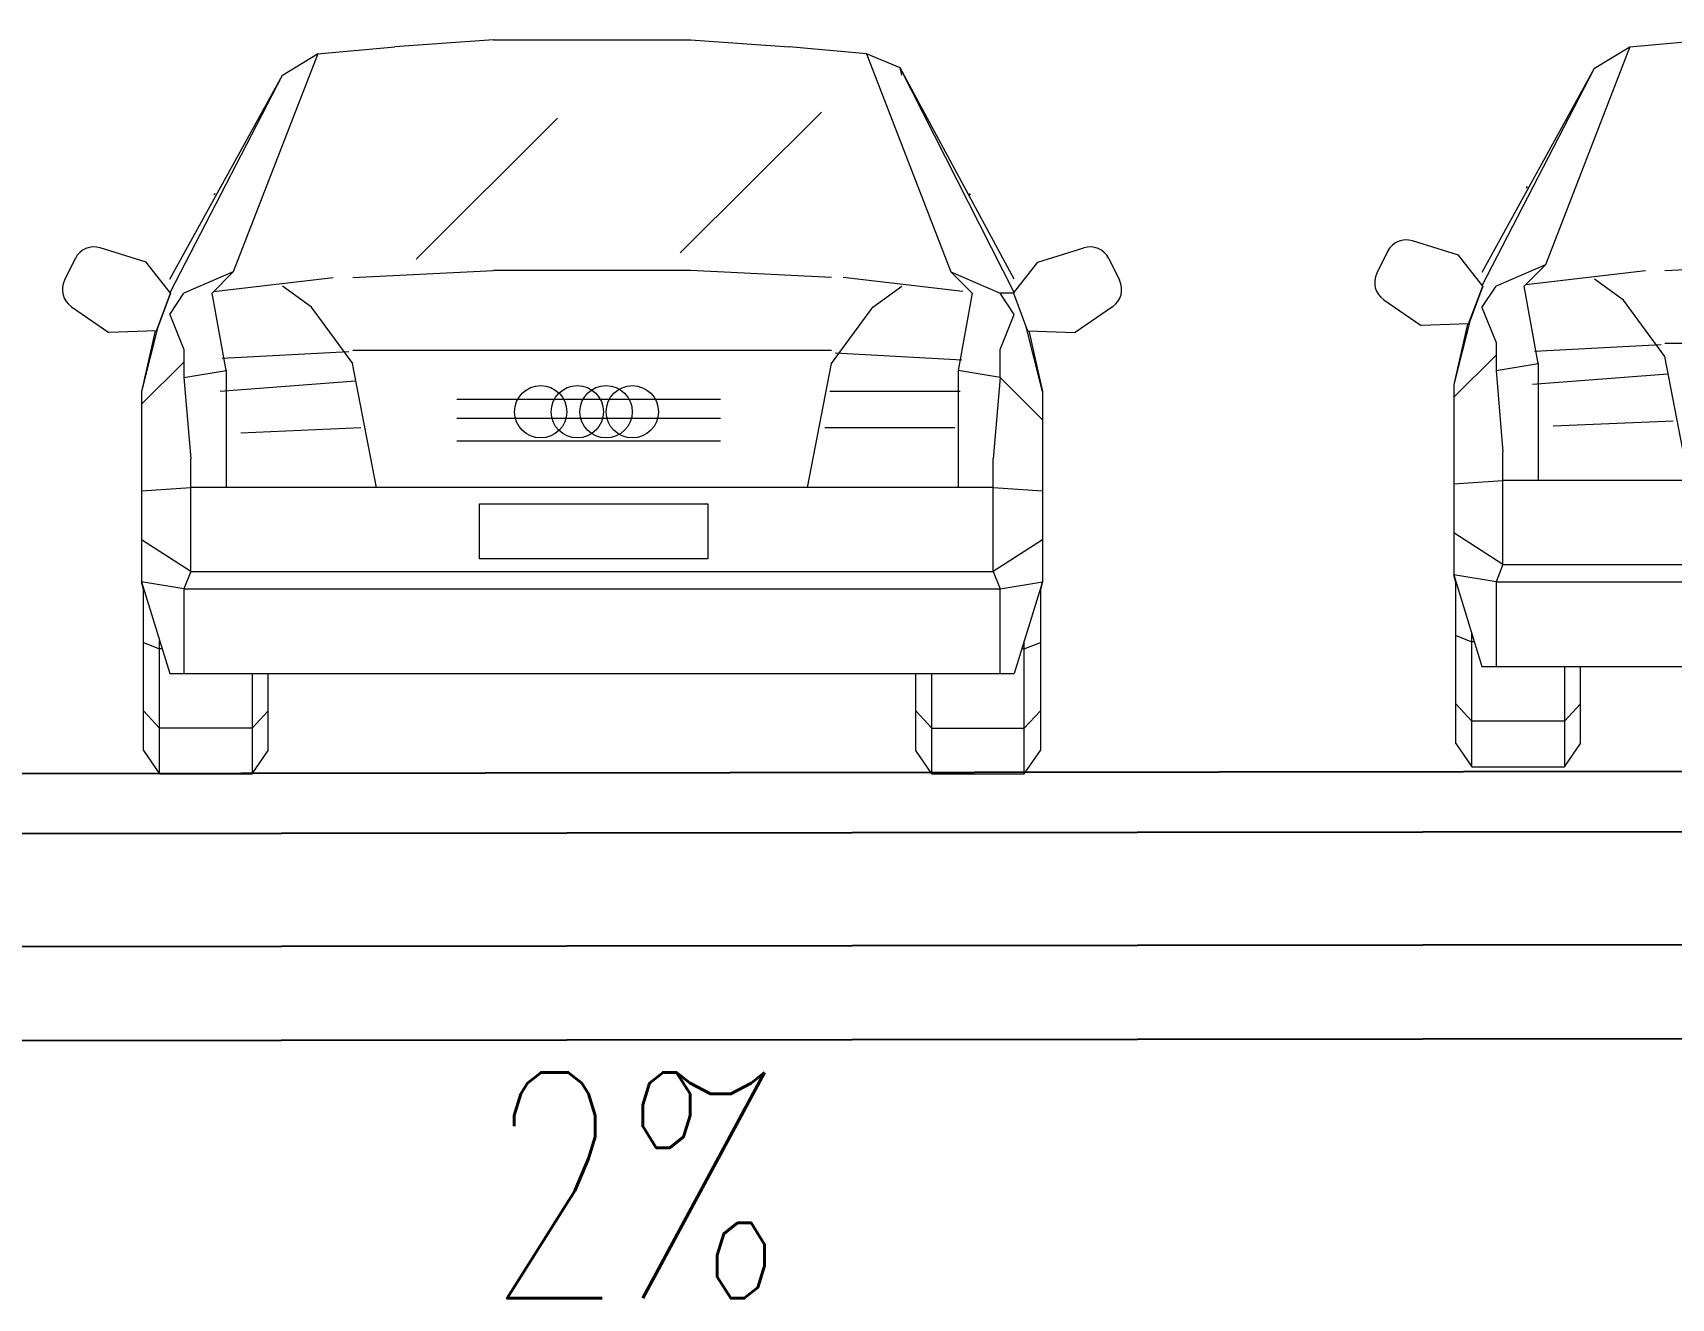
# Model space of a CAD drawing. Extents: x -1568 to -728, y -1287 to -990.
# Drawn here: x -1404.72 to -1382.94, y -1105.3 to -1088.49 of the extents above; entities that cross this region are included whole.
import ezdxf

# ---------------------------------------------------------------- set-up
doc = ezdxf.new("R2010")
doc.units = 0
doc.header["$LTSCALE"] = 5
doc.layers.get('0').update_dxf_attribs({"linetype": 'CONTINUOUS'})
doc.layers.add('文字', color=7, linetype='CONTINUOUS')
doc.layers.add('车人', color=7, linetype='CONTINUOUS', lineweight=9)
doc.styles.get("Standard").update_dxf_attribs({"font": 'simplex1.shx', "width": 0.7, "bigfont": 'hztxt.shx'})

# ---------------------------------------------------------------- blocks, each defined once
blk = doc.blocks.new('mycar')
at = {"layer": '车人', "color": 143}
for p, q in [((-0.7297, 1.9134), (-0.5239, 1.9317)), ((-0.2619, 1.9506), (-0.5239, 1.9317)), ((-0.2619, 1.9506), (0.2619, 1.9506)), ((0.2619, 1.9506), (0.5239, 1.9317)), ((0.7292, 1.9134), (0.5239, 1.9317)), ((-0.7292, 1.9134), (-0.954, 1.3335)), ((-0.823, 1.8568), (-0.7297, 1.9134)), ((0.7292, 1.9134), (0.954, 1.3335)), ((0.819, 1.8757), (0.7292, 1.9134)), ((1.1221, 1.3146), (0.819, 1.8757)), ((1.1216, 1.2789), (0.819, 1.8757)), ((0.823, 1.8568), (0.819, 1.8757)), ((-1.1221, 1.3146), (-0.823, 1.8568)), ((-1.1216, 1.2789), (-0.823, 1.8568)), ((-1.0023, 1.5419), (-1.0046, 1.5373)), ((1.0023, 1.5419), (1.0046, 1.5373)), ((-1.1851, 1.3598), (-1.307, 1.3977)), ((1.1851, 1.3598), (1.307, 1.3977)), ((-1.3734, 1.3693), (-1.4019, 1.3116)), ((-1.1201, 1.2774), (-1.1851, 1.3598)), ((1.1201, 1.2774), (1.1851, 1.3598)), ((1.3734, 1.3693), (1.4019, 1.3116)), ((-0.954, 1.3335), (-1.0849, 1.2774)), ((-1.01, 1.2774), (-0.954, 1.3335)), ((-1.0062, 1.2818), (-0.6882, 1.319)), ((-0.636, 1.319), (-0.2619, 1.3378)), ((0.2619, 1.3378), (-0.2619, 1.3378)), ((0.636, 1.319), (0.2619, 1.3378)), ((0.9853, 1.2818), (0.6673, 1.319)), ((1.01, 1.2774), (0.954, 1.3335)), ((0.954, 1.3335), (1.0849, 1.2774)), ((-1.1578, 1.1772), (-1.1201, 1.2774)), ((-1.1201, 1.2774), (-1.1574, 1.1772)), ((-1.1226, 1.2209), (-1.0849, 1.2774)), ((-0.9728, 1.0715), (-1.01, 1.2774)), ((-0.7461, 1.2397), (-0.823, 1.2958)), ((0.7461, 1.2397), (0.823, 1.2958)), ((1.01, 1.2774), (0.9728, 1.0715)), ((1.1201, 1.2774), (1.0849, 1.2774)), ((1.1221, 1.2209), (1.0849, 1.2774)), ((1.1201, 1.2774), (1.1574, 1.1772)), ((-1.3836, 1.2412), (-1.2843, 1.1727)), ((-1.1226, 1.2209), (-1.0849, 1.1276)), ((-0.636, 1.0899), (-0.7461, 1.2397)), ((0.636, 1.0899), (0.7461, 1.2397)), ((1.0849, 1.1276), (1.1221, 1.2209)), ((1.3836, 1.2412), (1.2843, 1.1727)), ((-1.1574, 1.1772), (-1.2843, 1.1727)), ((-1.1539, 1.1876), (-1.1975, 1.0155)), ((-1.1613, 1.1767), (-1.1975, 1.0155)), ((1.197, 1.0155), (1.1534, 1.1876)), ((1.1574, 1.1772), (1.2843, 1.1727)), ((1.1613, 1.1767), (1.197, 1.0155)), ((-1.0849, 1.0941), (-1.1975, 0.982)), ((-1.0849, 1.1276), (-1.0849, 1.0527)), ((-0.9832, 1.1042), (-0.6464, 1.1226)), ((-0.5728, 0.7607), (-0.6365, 1.0899)), ((-0.636, 1.126), (0.636, 1.126)), ((0.5723, 0.7607), (0.636, 1.0899)), ((0.9832, 1.099), (0.6464, 1.1174)), ((1.0849, 1.0527), (1.0849, 1.1276)), ((-1.0849, 1.0527), (-0.9728, 1.0715)), ((-1.0849, 1.0527), (-1.0666, 0.8369)), ((-0.9728, 1.0732), (-0.9728, 0.7607)), ((0.9728, 1.0732), (0.9728, 0.7607)), ((1.0849, 1.0527), (0.9728, 1.0715)), ((1.0849, 1.0527), (1.0661, 0.8369)), ((1.0849, 1.0527), (1.1975, 0.9406)), ((-1.1975, 1.0155), (-1.1975, 0.5105)), ((1.197, 1.0155), (1.197, 0.5105)), ((-1.0666, 0.5377), (-1.0666, 0.8369)), ((1.0661, 0.5377), (1.0661, 0.8369)), ((-1.1975, 0.7523), (-1.0666, 0.7607)), ((1.0661, 0.7607), (-1.0666, 0.7607)), ((1.0661, 0.7607), (1.197, 0.7523)), ((-1.0666, 0.5377), (-1.1975, 0.6218)), ((1.197, 0.6218), (1.0661, 0.5377)), ((-1.0666, 0.5377), (-1.0849, 0.4916)), ((-1.0666, 0.5377), (1.0661, 0.5377)), ((1.0661, 0.5377), (1.0849, 0.4916)), ((-1.1975, 0.5105), (-1.1226, 0.2669)), ((-1.1921, 0.4896), (-1.1975, 0.5105)), ((-1.1975, 0.5105), (-1.1916, 0.4896)), ((-1.0849, 0.4916), (-1.1975, 0.5105)), ((-1.1921, 0.062), (-1.1921, 0.4926)), ((-1.0849, 0.4916), (1.0849, 0.4916)), ((-1.0849, 0.4916), (-1.0849, 0.2669)), ((1.0849, 0.4916), (1.197, 0.5105)), ((1.0849, 0.2669), (1.0849, 0.4916)), ((1.197, 0.5105), (1.1221, 0.2669)), ((1.197, 0.5105), (1.1916, 0.4896)), ((1.1916, 0.4926), (1.1916, 0.062)), ((1.1921, 0.4896), (1.197, 0.5105)), ((-1.1921, 0.3492), (-1.1494, 0.3324)), ((-1.1494, 0), (-1.1494, 0.3537)), ((1.1489, 0), (1.1489, 0.3537)), ((1.1489, 0.3324), (1.1916, 0.3492)), ((-1.1425, 0.3324), (-1.1494, 0.3324)), ((1.1489, 0.3324), (1.1425, 0.3324)), ((-1.1226, 0.2669), (1.1221, 0.2669)), ((-0.9034, 0.2669), (-0.9034, 0)), ((-0.8607, 0.062), (-0.8607, 0.2669)), ((0.8602, 0.062), (0.8602, 0.2669)), ((0.9034, 0), (0.9034, 0.2669)), ((-1.1921, 0.1672), (-1.1494, 0.1215)), ((-0.8607, 0.1672), (-0.9034, 0.1215)), ((0.8602, 0.1672), (0.9034, 0.1215)), ((1.1916, 0.1672), (1.1489, 0.1215)), ((-0.9034, 0.1215), (-1.1494, 0.1215)), ((0.9034, 0.1215), (1.1489, 0.1215)), ((-1.1921, 0.062), (-1.1494, 0)), ((-0.9034, 0), (-0.8607, 0.062)), ((0.9034, 0), (0.8602, 0.062)), ((1.1489, 0), (1.1916, 0.062)), ((-1.1494, 0), (-0.9034, 0)), ((0.9034, 0), (1.1489, 0))]:
    blk.add_line(p, q, dxfattribs=at)
at = {"layer": '车人', "color": 143, "linetype": 'Continuous'}
for p, q in [((0.2343, 1.384), (0.6094, 1.7581)), ((-0.4671, 1.3678), (-0.0919, 1.7418)), ((-0.9885, 1.0165), (-0.6283, 1.0442)), ((0.6322, 1.0165), (0.9785, 1.0165)), ((-0.3598, 0.9958), (0.3416, 0.9958)), ((-0.9331, 0.906), (-0.6145, 0.9198)), ((-0.3598, 0.9446), (0.3416, 0.9446)), ((0.6183, 0.9198), (0.9646, 0.9198)), ((-0.3598, 0.8849), (0.3416, 0.8849)), ((-0.2995, 0.5708), (-0.2995, 0.7172)), ((-0.2995, 0.7172), (0.3078, 0.7172)), ((0.3078, 0.7172), (0.3078, 0.5708)), ((0.3078, 0.5708), (-0.2995, 0.5708))]:
    blk.add_line(p, q, dxfattribs=at)
at = {"layer": '车人', "color": 143}
for centre in [(-0.1365, 0.9621), (-0.0392, 0.9621), (0.0372, 0.9621), (0.1071, 0.962)]:
    blk.add_circle(centre, 0.0695, dxfattribs=at)
for centre, start, end in [((-1.3235, 1.3446), 72.6944, 153.6733), ((1.3235, 1.3446), 26.3267, 107.3056), ((-1.3521, 1.2869), 153.6733, 235.4221), ((1.3521, 1.2869), 304.5779, 26.3267)]:
    blk.add_arc(centre, 0.0556, start, end, dxfattribs=at)

msp = doc.modelspace()

# ---------------------------------------------------------------- linework, layer by layer
for p, q in [((-1368.26889, -1098.28128), (-1405.68766, -1098.33078)), ((-1368.26889, -1099.08128), (-1405.68922, -1099.13078)), ((-1366.26776, -1100.58294), (-1405.68922, -1100.63078)), ((-1366.26776, -1101.83294), (-1405.68922, -1101.88078))]:
    msp.add_line(p, q)

# ---------------------------------------------------------------- block references
at = {"xscale": 5, "yscale": 5, "zscale": 5}
for p in [(-1397.28491, -1098.33078), (-1379.84646, -1098.23803)]:
    msp.add_blockref('mycar', p, dxfattribs=at)

# ---------------------------------------------------------------- texts
at = {"layer": '文字', "width": 0.7}
msp.add_text('2%', height=3, dxfattribs=at).set_placement((-1398.68163, -1105.29868))

doc.saveas('drawing.dxf')
